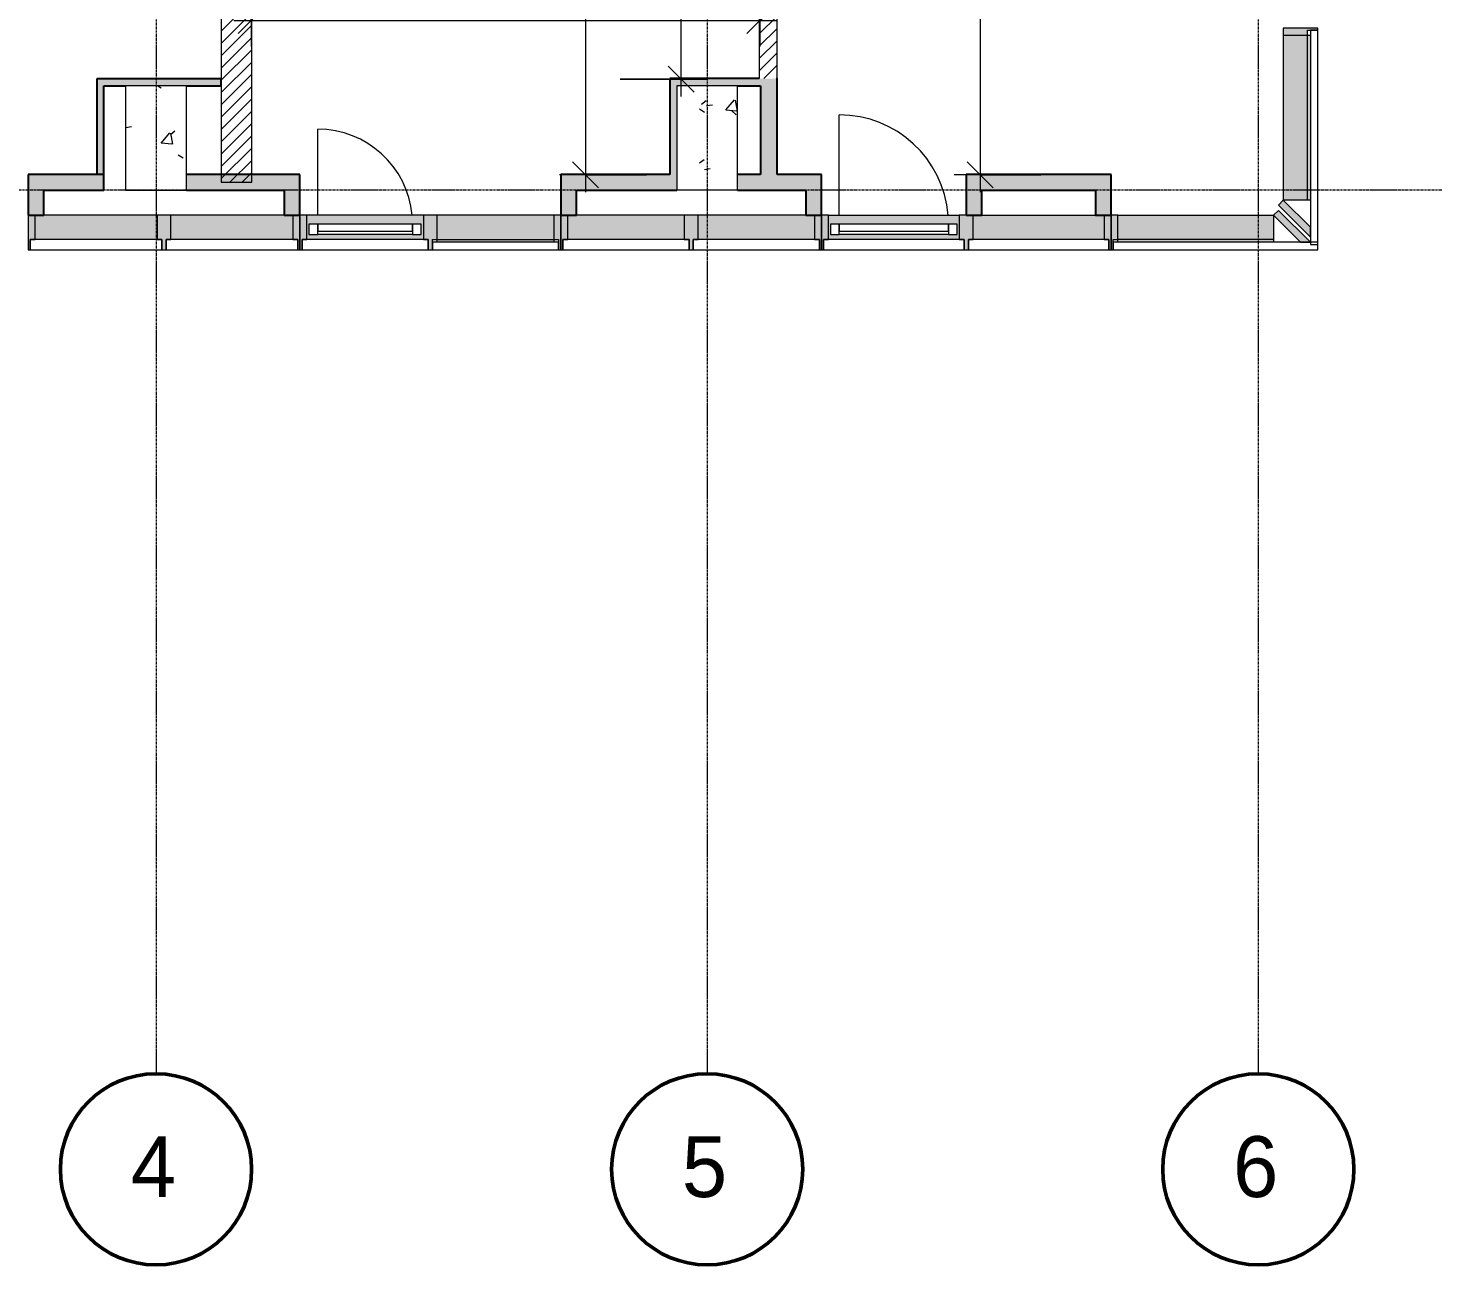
# Model space of a CAD drawing. Header units: millimetres. Extents: x 137829 to 196765, y -3018 to 487290.
# Drawn here: x 153682 to 161761, y 440930 to 448047 of the extents above; entities that cross this region are included whole.
import ezdxf

# ---------------------------------------------------------------- set-up
doc = ezdxf.new("R2010")
doc.units = ezdxf.units.MM
doc.linetypes.add('GridLine', pattern=[21, 12, -3, 3, -3])
for name, color, linetype, lineweight in [('A-ANNO-DIMS', 211, 'Continuous', 5), ('A-ANNO-DIMS-100', 211, 'Continuous', 5), ('A-GLAZ-CURT', 52, 'Continuous', 15), ('A-GLAZ-CWMG', 51, 'Continuous', 15), ('A-WALL-PATT', 111, 'Continuous', 15), ('I-WALL', 2, 'Continuous', 15), ('S-COLS', 52, 'Continuous', 15), ('S-GRID', 1, 'Continuous', 5), ('S-GRID-IDEN', 1, 'Continuous', 50)]:
    doc.layers.add(name, color=color, linetype=linetype, lineweight=lineweight)
doc.styles.add('Akkurat-Light_1', font='Akkurat-Light.ttf', dxfattribs={"height": 350})
doc.styles.add('Akkurat-Light_3', font='Akkurat-Light.ttf', dxfattribs={"height": 100})
doc.dimstyles.new('Diagonal_Cont_AkkuratLight_1_0mm', dxfattribs={"dimscale": 304.8, "dimtxt": 101.480158, "dimasz": 0.492126, "dimexe": 0.492126, "dimexo": 0.0625, "dimgap": 0.328084, "dimtad": 1, "dimdec": 0, "dimzin": 0, "dimdsep": 46, "dimtxsty": 'Akkurat-Light_3', "dimblk1": 'OBLIQUE', "dimblk2": 'OBLIQUE', "dimsah": 1, "dimcen": 0.09, "dimdle": 0.328084, "dimazin": 0, "dimtfac": 1, "dimtdec": 4, "dimtix": 1, "dimtmove": 0, "dimatfit": 3, "dimfxl": 1, "dimtvp": 1, "dimtolj": 1, "dimtzin": 0, "dimarcsym": 0})
pattern_1 = [(45, (0, 0), (-35.355339, 35.355339), [])]

# ---------------------------------------------------------------- blocks, each defined once
blk = doc.blocks.new('Concrete Rectangular - 350 x 600mm-V5-12-30 - Typical Floor_Partition Types')
at = {"layer": 'S-COLS', "lineweight": 5}
h = blk.add_hatch(dxfattribs=at)
h.set_pattern_fill('FP_11', color=256, style=0, pattern_type=2)
h.set_pattern_definition([(50, (-154417.25, -447414.77), (728.7365, -63.7558), [76.2, -838.2]), (355, (-154417.25, -447414.8), (-140.9716, 764.2276), [60.96, -670.56]), (100.451, (-154356.5, -447420.1), (587.77, 700.4668), [64.76, -712.36]), (46.184, (-154417.25, -447211.6), (1084.3162, -168.171), [114.3, -1257.3]), (96.636, (-154326.9, -447225.6), (949.61, 989.7098), [97.14, -1068.54]), (351.184, (-154417.2, -447211.6), (949.6206, 989.7012), [91.44, -1005.84]), (21, (-154315.65, -447262.37), (606.4579, -409.0606), [76.2, -838.2]), (326, (-154315.65, -447262.4), (247.2083, 736.7529), [60.96, -670.56]), (71.451, (-154265.1, -447296.46), (853.6683, 327.6855), [64.76, -712.36]), (37.5, (-154417.25, -447414.77), (12.3547, 338.22012), [33.528, -628.904, 33.528, -1320.292]), (37.5, (-154417.25, -447414.77), (12.3547, 338.22012), [-695.96, -647.192, 33.528, -639.572]), (7.5, (-154417.25, -447414.77), (267.27887, 400.72213), [33.528, -354.584, 33.528, -870.204]), (7.5, (-154417.25, -447414.77), (267.27887, 400.72213), [-421.64, -613.664, 33.528, -223.012]), (327.5, (-154643.82, -447414.77), (542.36333, -22.91534), [33.528, -220.472, 33.528, -1810.512]), (327.5, (-154643.82, -447414.77), (542.36333, -22.91534), [-287.528, -758.952, 33.528, -1018.032]), (317.5, (-154745.4, -447414.77), (592.51696, 101.7071), [33.528, -296.672, 33.528, -1239.52]), (317.5, (-154745.4, -447414.77), (592.51696, 101.7071), [-363.728, -492.76, 33.528, -713.232])])
h.paths.add_polyline_path([(175, -300), (175, 300), (-175, 300), (-175, -300)], flags=0)
at = {"layer": 'S-COLS'}
for p, q in [((175, 300), (-175, 300)), ((-175, 300), (-175, -300)), ((175, -300), (175, 300)), ((-175, -300), (175, -300))]:
    blk.add_line(p, q, dxfattribs=at)
blk = doc.blocks.new('Concrete Rectangular - 350 x 600mm-V6-12-30 - Typical Floor_Partition Types')
at = {"layer": 'S-COLS', "lineweight": 5}
h = blk.add_hatch(dxfattribs=at)
h.set_pattern_fill('FP_12', color=256, style=0, pattern_type=2)
h.set_pattern_definition([(50, (-157587.25, -447415.15), (728.7365, -63.7558), [76.2, -838.2]), (355, (-157587.25, -447415.15), (-140.9716, 764.2276), [60.96, -670.56]), (100.451, (-157526.5, -447420.46), (587.77, 700.4668), [64.76, -712.36]), (46.184, (-157587.25, -447211.95), (1084.3162, -168.171), [114.3, -1257.3]), (96.636, (-157496.9, -447226), (949.61, 989.7098), [97.14, -1068.54]), (351.184, (-157587.2, -447212), (949.6206, 989.7012), [91.44, -1005.84]), (21, (-157485.65, -447262.75), (606.4579, -409.0606), [76.2, -838.2]), (326, (-157485.65, -447262.75), (247.2083, 736.7529), [60.96, -670.56]), (71.451, (-157435.1, -447296.8), (853.6683, 327.6855), [64.76, -712.36]), (37.5, (-157587.25, -447415.15), (12.3547, 338.22012), [33.528, -628.904, 33.528, -1320.292]), (37.5, (-157587.25, -447415.15), (12.3547, 338.22012), [-695.96, -647.192, 33.528, -639.572]), (7.5, (-157587.25, -447415.15), (267.27887, 400.72213), [33.528, -354.584, 33.528, -870.204]), (7.5, (-157587.25, -447415.15), (267.27887, 400.72213), [-421.64, -613.664, 33.528, -223.012]), (327.5, (-157813.82, -447415.15), (542.36333, -22.91534), [33.528, -220.472, 33.528, -1810.512]), (327.5, (-157813.82, -447415.15), (542.36333, -22.91534), [-287.528, -758.952, 33.528, -1018.032]), (317.5, (-157915.4, -447415.15), (592.51696, 101.7071), [33.528, -296.672, 33.528, -1239.52]), (317.5, (-157915.4, -447415.15), (592.51696, 101.7071), [-363.728, -492.76, 33.528, -713.232])])
h.paths.add_polyline_path([(175, -300), (175, 300), (-175, 300), (-175, -300), (73.9, -300)], flags=0)
at = {"layer": 'S-COLS'}
for p, q in [((175, 300), (-175, 300)), ((-175, 300), (-175, -300)), ((175, -300), (175, 300)), ((-175, -300), (175, -300))]:
    blk.add_line(p, q, dxfattribs=at)
blk = doc.blocks.new('System Panel - FCH_CWP_05_Ceramic Backed-1219410-12-30 - Typical Floor_Partition Types')
at = {"layer": 'A-GLAZ-CURT', "lineweight": 20}
for p, q in [((378.9, 30.5), (-378.9, 30.5)), ((-378.9, 30.5), (-378.9, -30.5)), ((378.9, -30.5), (378.9, 30.5)), ((-378.9, -30.5), (378.9, -30.5))]:
    blk.add_line(p, q, dxfattribs=at)
blk = doc.blocks.new('Rectangular Mullion - FCH_CM_40x200mm_Capless - Half Mullion Unitised-1159174-12-30 - Typical Floor_Partition Types')
at = {"layer": 'A-GLAZ-CWMG'}
blk.add_hatch(color=256, dxfattribs=at).paths.add_polyline_path([(0, -30.5), (0, 169.5), (-40, 169.5), (-40, 30.5), (-12, 30.5), (-12, -30.5)], flags=0)
at = {"layer": 'A-GLAZ-CWMG', "lineweight": 20}
for p, q in [((-40, 169.5), (-40, 30.5)), ((0, 169.5), (-40, 169.5)), ((0, -30.5), (0, 169.5)), ((-40, 30.5), (-12, 30.5)), ((-12, 30.5), (-12, -30.5)), ((-12, -30.5), (0, -30.5))]:
    blk.add_line(p, q, dxfattribs=at)
blk = doc.blocks.new('Rectangular Mullion - FCH_CM_40x200mm_Capless - Half Mullion Right Unitised-1159175-12-30 - Typical Floor_Partition Types')
at = {"layer": 'A-GLAZ-CWMG'}
blk.add_hatch(color=256, dxfattribs=at).paths.add_polyline_path([(-12, -30.5), (-12, 30.5), (-40, 30.5), (-40, 169.5), (0, 169.5), (0, -30.5)], flags=0)
at = {"layer": 'A-GLAZ-CWMG', "lineweight": 20}
for p, q in [((-40, 30.5), (-40, 169.5)), ((-40, 169.5), (0, 169.5)), ((0, 169.5), (0, -30.5)), ((-12, 30.5), (-40, 30.5)), ((-12, -30.5), (-12, 30.5)), ((0, -30.5), (-12, -30.5))]:
    blk.add_line(p, q, dxfattribs=at)
blk = doc.blocks.new('Rectangular Mullion - FCH_CM_40x200mm_Capless - Half Mullion Unitised-1196588-12-30 - Typical Floor_Partition Types')
at = {"layer": 'A-GLAZ-CWMG'}
blk.add_hatch(color=256, dxfattribs=at).paths.add_polyline_path([(155155.1, 446830.9), (155205.1, 446830.9), (155205.1, 446969.9), (154503.3, 446969.9), (154503.3, 446830.9)], flags=0)
blk.add_line((155155.1, 446969.9), (154503.3, 446969.9), dxfattribs=at)
blk = doc.blocks.new('System Panel - FCH_CWP_05_Ceramic Backed-1196590-12-30 - Typical Floor_Partition Types')
at = {"layer": 'A-GLAZ-CURT', "lineweight": 20}
for p, q in [((378.905, 30.5), (-378.905, 30.5)), ((-378.905, 30.5), (-378.905, -30.5)), ((378.905, -30.5), (378.905, 30.5)), ((-378.905, -30.5), (378.905, -30.5))]:
    blk.add_line(p, q, dxfattribs=at)
blk = doc.blocks.new('Rectangular Mullion - FCH_CM_40x200mm_Capless - Half Mullion Unitised-V13-12-30 - Typical Floor_Partition Types')
at = {"layer": 'A-GLAZ-CWMG'}
blk.add_hatch(color=256, dxfattribs=at).paths.add_polyline_path([(153721.5, 446830.9), (154423.3, 446830.9), (154423.3, 446969.9), (153721.5, 446969.9)], flags=0)
blk.add_line((154423.3, 446969.9), (153771.5, 446969.9), dxfattribs=at)
blk = doc.blocks.new('Rectangular Mullion - FCH_CM_80x200mm_Capless-1002401-12-30 - Typical Floor_Partition Types')
at = {"layer": 'A-GLAZ-CWMG'}
blk.add_hatch(color=256, dxfattribs=at).paths.add_polyline_path([(12, -30.5), (-12, -30.5), (-12, 30.5), (-40, 30.5), (-40, 169.5), (40, 169.5), (40, 30.5), (12, 30.5)], flags=0)
at = {"layer": 'A-GLAZ-CWMG', "lineweight": 20}
for p, q in [((-40, 30.5), (-40, 169.5)), ((-40, 169.5), (40, 169.5)), ((40, 169.5), (40, 30.5)), ((-12, 30.5), (-40, 30.5)), ((-12, -30.5), (-12, 30.5)), ((40, 30.5), (12, 30.5)), ((12, 30.5), (12, -30.5)), ((12, -30.5), (-12, -30.5))]:
    blk.add_line(p, q, dxfattribs=at)
blk = doc.blocks.new('System Panel - FCH_CWP_01_GlazedPanel-1174460-12-30 - Typical Floor_Partition Types')
at = {"layer": 'A-GLAZ-CURT', "lineweight": 20}
for p, q in [((363, 30.5), (-363, 30.5)), ((-363, 30.5), (-363, -13.5)), ((363, -13.5), (363, 30.5)), ((-363, -13.5), (363, -13.5))]:
    blk.add_line(p, q, dxfattribs=at)
blk = doc.blocks.new('Rectangular Mullion - FCH_CM_40x200mm_Capless - Half Mullion Unitised-V11-12-30 - Typical Floor_Partition Types')
at = {"layer": 'A-GLAZ-CWMG'}
for points in [[(149826.9, 446830.8), (149826.9, 446969.8), (149156.9, 446969.8), (149156.9, 446830.8)], [(149156.9, 446813.8), (149826.9, 446813.8), (149826.9, 446830.8), (149156.9, 446830.8)]]:
    blk.add_hatch(color=256, dxfattribs=at).paths.add_polyline_path(points, flags=0)
for p, q in [((149826.9, 446969.8), (149156.9, 446969.8)), ((149156.9, 446813.8), (149156.9, 446830.8)), ((149156.9, 446830.8), (149826.9, 446830.8)), ((149826.9, 446830.8), (149826.9, 446813.8))]:
    blk.add_line(p, q, dxfattribs=at)
blk = doc.blocks.new('FCH_CWP_Perforated W_D Tower - FCH_CWP_03_Perforated W_D-2412115-12-30 - Typical Floor_Partition Types')
at = {"layer": 'A-GLAZ-CURT', "lineweight": 20}
for p, q in [((-273, 169.5), (-273, 664.5)), ((-273, 118.5), (-323, 118.5)), ((-323, 118.5), (-323, 58.5)), ((273, 118.5), (-273, 118.5)), ((-273, 118.5), (-273, 78.5)), ((-273, 58.5), (-273, 118.5)), ((273, 78.5), (273, 118.5)), ((323, 118.5), (273, 118.5)), ((273, 118.5), (273, 58.5)), ((323, 58.5), (323, 118.5)), ((363, 30.5), (-363, 30.5)), ((-363, 30.5), (-363, -30.5)), ((-323, 58.5), (-273, 58.5)), ((-273, 78.5), (273, 78.5)), ((273, 58.5), (323, 58.5)), ((363, -30.5), (363, 30.5)), ((-363, -30.5), (363, -30.5))]:
    blk.add_line(p, q, dxfattribs=at)
at = {"layer": 'A-GLAZ-CURT'}
blk.add_line((273, 58.5), (-273, 58.5), dxfattribs=at)
at = {"layer": 'A-GLAZ-CURT', "lineweight": 20}
blk.add_arc((-273, 118.5), 546, 5.37907, 90, dxfattribs=at)
blk = doc.blocks.new('Rectangular Mullion - FCH_CM_40x200mm_Capless - Half Mullion Unitised-V10-12-30 - Typical Floor_Partition Types')
at = {"layer": 'A-GLAZ-CWMG'}
h = blk.add_hatch(color=256, dxfattribs=at)
h.paths.add_polyline_path([(150564.9, 446830.8), (150576.9, 446830.8), (150576.9, 446969.8), (149906.9, 446969.8), (149906.9, 446830.8), (150514.9, 446830.8)], flags=0)
h.paths.add_polyline_path([(150254.1, 446858.8), (149918.9, 446858.8), (149918.9, 446918.8), (150564.9, 446918.8), (150564.9, 446858.8), (150514.9, 446858.8)], flags=0)
blk.add_line((150576.9, 446969.8), (149906.9, 446969.8), dxfattribs=at)
blk = doc.blocks.new('System Panel - FCH_CWP_05_Ceramic Backed-1174459-12-30 - Typical Floor_Partition Types')
at = {"layer": 'A-GLAZ-CURT', "lineweight": 20}
for p, q in [((363, 30.5), (-363, 30.5)), ((-363, 30.5), (-363, -30.5)), ((363, -30.5), (363, 30.5)), ((-363, -30.5), (363, -30.5))]:
    blk.add_line(p, q, dxfattribs=at)
blk = doc.blocks.new('Rectangular Mullion - FCH_CM_40x200mm_Capless - Half Mullion Unitised-V14-12-30 - Typical Floor_Partition Types')
at = {"layer": 'A-GLAZ-CWMG'}
blk.add_hatch(color=256, dxfattribs=at).paths.add_polyline_path([(157535.1, 446830.9), (158205.1, 446830.9), (158205.1, 446969.9), (157535.1, 446969.9)], flags=0)
blk.add_line((158155.1, 446969.9), (157535.1, 446969.9), dxfattribs=at)
blk = doc.blocks.new('System Panel - FCH_CWP_05_Ceramic Backed-1195052-12-30 - Typical Floor_Partition Types')
at = {"layer": 'A-GLAZ-CURT', "lineweight": 20}
for p, q in [((363, 30.5), (-363, 30.5)), ((-363, 30.5), (-363, -30.5)), ((363, -30.5), (363, 30.5)), ((-363, -30.5), (363, -30.5))]:
    blk.add_line(p, q, dxfattribs=at)
blk = doc.blocks.new('Rectangular Mullion - FCH_CM_40x200mm_Capless - Half Mullion Unitised-V9-12-30 - Typical Floor_Partition Types')
at = {"layer": 'A-GLAZ-CWMG'}
blk.add_hatch(color=256, dxfattribs=at).paths.add_polyline_path([(148326.9, 446830.9), (148326.9, 446969.9), (147656.9, 446969.9), (147656.9, 446830.9), (147706.9, 446830.9)], flags=0)
blk.add_line((148326.9, 446969.9), (147706.9, 446969.9), dxfattribs=at)
blk = doc.blocks.new('FCH_CWP_Perforated W_D Tower - FCH_CWP_03_Perforated W_D-2412102-12-30 - Typical Floor_Partition Types')
at = {"layer": 'A-GLAZ-CURT', "lineweight": 20}
for p, q in [((-314.3, 169.5), (-314.3, 747)), ((-314.3, 118.5), (-364.3, 118.5)), ((-364.3, 118.5), (-364.3, 58.5)), ((314.3, 118.5), (-314.3, 118.5)), ((-314.3, 118.5), (-314.3, 78.5)), ((-314.3, 58.5), (-314.3, 118.5)), ((314.3, 78.5), (314.3, 118.5)), ((364.3, 118.5), (314.3, 118.5)), ((314.3, 118.5), (314.3, 58.5)), ((364.3, 58.5), (364.3, 118.5)), ((404.3, 30.5), (-404.3, 30.5)), ((-404.3, 30.5), (-404.3, -30.5)), ((-364.3, 58.5), (-314.3, 58.5)), ((-314.3, 78.5), (314.3, 78.5)), ((314.3, 58.5), (364.3, 58.5)), ((404.3, -30.5), (404.3, 30.5)), ((-404.3, -30.5), (404.3, -30.5))]:
    blk.add_line(p, q, dxfattribs=at)
at = {"layer": 'A-GLAZ-CURT'}
blk.add_line((314.3, 58.5), (-314.3, 58.5), dxfattribs=at)
at = {"layer": 'A-GLAZ-CURT', "lineweight": 20}
blk.add_arc((-314.3, 118.5), 628.5, 4.66847, 90, dxfattribs=at)
blk = doc.blocks.new('Rectangular Mullion - FCH_CM_40x200mm_Capless - Half Mullion Unitised-1182543-12-30 - Typical Floor_Partition Types')
at = {"layer": 'A-GLAZ-CWMG'}
blk.add_hatch(color=256, dxfattribs=at).paths.add_polyline_path([(-12, 30.5), (-12, -30.5), (-40, -30.5), (-40, -169.5), (0, -169.5), (0, 30.5)], flags=0)
at = {"layer": 'A-GLAZ-CWMG', "lineweight": 20}
for p, q in [((0, 30.5), (-12, 30.5)), ((-12, 30.5), (-12, -30.5)), ((0, -169.5), (0, 30.5)), ((-12, -30.5), (-40, -30.5)), ((-40, -30.5), (-40, -169.5)), ((-40, -169.5), (0, -169.5))]:
    blk.add_line(p, q, dxfattribs=at)
blk = doc.blocks.new('Rectangular Mullion - FCH_CM_40x200mm_Capless - Half Mullion Right Unitised-1182544-12-30 - Typical Floor_Partition Types')
at = {"layer": 'A-GLAZ-CWMG'}
blk.add_hatch(color=256, dxfattribs=at).paths.add_polyline_path([(0, 30.5), (0, -169.5), (-40, -169.5), (-40, -30.5), (-12, -30.5), (-12, 30.5)], flags=0)
at = {"layer": 'A-GLAZ-CWMG', "lineweight": 20}
for p, q in [((-12, -30.5), (-12, 30.5)), ((-12, 30.5), (0, 30.5)), ((0, 30.5), (0, -169.5)), ((-40, -169.5), (-40, -30.5)), ((-40, -30.5), (-12, -30.5)), ((0, -169.5), (-40, -169.5))]:
    blk.add_line(p, q, dxfattribs=at)
blk = doc.blocks.new('Rectangular Mullion - FCH_CM_40x200mm_Capless - Half Mullion Unitised-V8-12-30 - Typical Floor_Partition Types')
at = {"layer": 'A-GLAZ-CWMG'}
h = blk.add_hatch(color=256, dxfattribs=at)
h.paths.add_polyline_path([(146824.4, 446830.9), (147576.9, 446830.9), (147576.9, 446969.9), (146824.4, 446969.9), (146824.4, 446858.9)], flags=0)
h.paths.add_polyline_path([(146886.4, 446858.9), (146836.4, 446858.9), (146836.4, 446918.9), (147564.9, 446918.9), (147564.9, 446858.9), (147514.9, 446858.9)], flags=0)
blk.add_line((146824.4, 446969.9), (147576.9, 446969.9), dxfattribs=at)
blk = doc.blocks.new('System Panel - FCH_CWP_05_Ceramic Backed-993489-12-30 - Typical Floor_Partition Types')
at = {"layer": 'A-GLAZ-CURT', "lineweight": 20}
for p, q in [((404.2, 30.5), (-404.2, 30.5)), ((-404.2, 30.5), (-404.2, -30.5)), ((404.2, -30.5), (404.2, 30.5)), ((-404.2, -30.5), (404.2, -30.5))]:
    blk.add_line(p, q, dxfattribs=at)
blk = doc.blocks.new('Rectangular Mullion - FCH_CM_40x200mm_Capless - Half Mullion Unitised-V15-12-30 - Typical Floor_Partition Types')
at = {"layer": 'A-GLAZ-CWMG'}
blk.add_hatch(color=256, dxfattribs=at).paths.add_polyline_path([(159117.6, 446830.9), (159870.1, 446830.9), (159870.1, 446969.9), (159117.6, 446969.9)], flags=0)
blk.add_line((159167.6, 446969.9), (159820.1, 446969.9), dxfattribs=at)
blk = doc.blocks.new('Rectangular Mullion - FCH_CM_80x200mm_Capless-1182541-12-30 - Typical Floor_Partition Types')
at = {"layer": 'A-GLAZ-CWMG'}
blk.add_hatch(color=256, dxfattribs=at).paths.add_polyline_path([(12, 30.5), (12, -30.5), (40, -30.5), (40, -169.5), (-40, -169.5), (-40, -30.5), (-12, -30.5), (-12, 30.5)], flags=0)
at = {"layer": 'A-GLAZ-CWMG', "lineweight": 20}
for p, q in [((-12, -30.5), (-12, 30.5)), ((-12, 30.5), (12, 30.5)), ((12, 30.5), (12, -30.5)), ((-40, -169.5), (-40, -30.5)), ((-40, -30.5), (-12, -30.5)), ((12, -30.5), (40, -30.5)), ((40, -30.5), (40, -169.5)), ((40, -169.5), (-40, -169.5))]:
    blk.add_line(p, q, dxfattribs=at)
blk = doc.blocks.new('System Panel - FCH_CWP_01_GlazedPanel-2245198-12-30 - Typical Floor_Partition Types')
at = {"layer": 'A-GLAZ-CURT', "lineweight": 20}
for p, q in [((589.2, 13.5), (-589.2, 13.5)), ((-589.2, 13.5), (-589.2, -30.5)), ((589.2, -30.5), (589.2, 13.5)), ((-589.2, -30.5), (589.2, -30.5))]:
    blk.add_line(p, q, dxfattribs=at)
blk = doc.blocks.new('Rectangular Mullion - FCH_CM_40x200mm_Capless - Half Mullion Unitised-1182463-12-30 - Typical Floor_Partition Types')
at = {"layer": 'A-GLAZ-CWMG'}
blk.add_hatch(color=256, dxfattribs=at).paths.add_polyline_path([(-12, 30.5), (-12, -30.5), (-40, -30.5), (-40, -169.5), (0, -169.5), (0, 30.5)], flags=0)
at = {"layer": 'A-GLAZ-CWMG', "lineweight": 20}
for p, q in [((0, 30.5), (-12, 30.5)), ((-12, 30.5), (-12, -30.5)), ((0, -169.5), (0, 30.5)), ((-12, -30.5), (-40, -30.5)), ((-40, -30.5), (-40, -169.5)), ((-40, -169.5), (0, -169.5))]:
    blk.add_line(p, q, dxfattribs=at)
blk = doc.blocks.new('Rectangular Mullion - FCH_CM_25x200mm_Half Mullion Corner Right-1182464-12-30 - Typical Floor_Partition Types')
at = {"layer": 'A-GLAZ-CWMG'}
blk.add_hatch(color=256, dxfattribs=at).paths.add_polyline_path([(-44, -13.5), (-227.8, -197.3), (-256, -169), (-100.6, -13.5)], flags=0)
at = {"layer": 'A-GLAZ-CWMG', "lineweight": 20}
for p, q in [((-256, -169), (-100.6, -13.5)), ((-44, -13.5), (-227.8, -197.3)), ((-100.6, -13.5), (-44, -13.5)), ((-227.8, -197.3), (-256, -169))]:
    blk.add_line(p, q, dxfattribs=at)
blk = doc.blocks.new('Rectangular Mullion - FCH_CM_40x200mm_Capless - Half Mullion Unitised-2232615-12-30 - Typical Floor_Partition Types')
at = {"layer": 'A-GLAZ-CWMG'}
for points in [[(160844.5, 446830.9), (160844, 446969.9), (159950.1, 446969.9), (159950.1, 446830.9)], [(159950.1, 446813.9), (160844.5, 446813.9), (160844.5, 446830.9), (159950.1, 446830.9)]]:
    blk.add_hatch(color=256, dxfattribs=at).paths.add_polyline_path(points, flags=0)
for p, q in [((159950.1, 446969.9), (160844.5, 446969.9)), ((160844.5, 446969.9), (160844.5, 446830.9)), ((159950.1, 446813.9), (159950.1, 446830.9)), ((160844.5, 446830.9), (159950.1, 446830.9)), ((160844.5, 446830.9), (160844.5, 446813.9))]:
    blk.add_line(p, q, dxfattribs=at)
blk = doc.blocks.new('System Panel - FCH_CWP_01_GlazedPanel-2222480-12-30 - Typical Floor_Partition Types')
at = {"layer": 'A-GLAZ-CURT', "lineweight": 20}
for p, q in [((617.1, 30.5), (-617.1, 30.5)), ((-617.1, 30.5), (-617.1, -13.5)), ((617.1, -13.5), (617.1, 30.5)), ((-617.1, -13.5), (617.1, -13.5))]:
    blk.add_line(p, q, dxfattribs=at)
blk = doc.blocks.new('Rectangular Mullion - FCH_CM_40x200mm_Capless - Half Mullion Unitised-1194631-12-30 - Typical Floor_Partition Types')
at = {"layer": 'A-GLAZ-CWMG'}
blk.add_hatch(color=256, dxfattribs=at).paths.add_polyline_path([(0, -30.5), (0, 169.5), (-40, 169.5), (-40, 30.5), (-12, 30.5), (-12, -30.5)], flags=0)
at = {"layer": 'A-GLAZ-CWMG', "lineweight": 20}
for p, q in [((-40, 169.5), (-40, 30.5)), ((0, 169.5), (-40, 169.5)), ((0, -30.5), (0, 169.5)), ((-40, 30.5), (-12, 30.5)), ((-12, 30.5), (-12, -30.5)), ((-12, -30.5), (0, -30.5))]:
    blk.add_line(p, q, dxfattribs=at)
blk = doc.blocks.new('Rectangular Mullion - FCH_CM_25x200mm_Half Mullion Corner Right-1194632-12-30 - Typical Floor_Partition Types')
at = {"layer": 'A-GLAZ-CWMG'}
blk.add_hatch(color=256, dxfattribs=at).paths.add_polyline_path([(-100.6, 13.5), (-256, 169), (-227.8, 197.3), (-44, 13.5)], flags=0)
at = {"layer": 'A-GLAZ-CWMG', "lineweight": 20}
for p, q in [((-256, 169), (-227.8, 197.3)), ((-100.6, 13.5), (-256, 169)), ((-227.8, 197.3), (-44, 13.5)), ((-44, 13.5), (-100.6, 13.5))]:
    blk.add_line(p, q, dxfattribs=at)
blk = doc.blocks.new('Rectangular Mullion - FCH_CM_40x200mm_Capless - Half Mullion Unitised-2235394-12-30 - Typical Floor_Partition Types')
at = {"layer": 'A-GLAZ-CWMG'}
for points in [[(144818.2, 481998.5), (144818.2, 482948.6), (144801.2, 482948.6), (144801.2, 481998.5)], [(144957.2, 481998.5), (144956.7, 482948.6), (144818.2, 482948.6), (144818.2, 481998.5)]]:
    blk.add_hatch(color=256, dxfattribs=at).paths.add_polyline_path(points, flags=0)
for p, q in [((144801.2, 482948.6), (144818.2, 482948.6)), ((144818.2, 482948.6), (144957.2, 482948.6)), ((144818.2, 482948.6), (144818.2, 481998.5)), ((144957.2, 481998.5), (144957.2, 482948.6)), ((144818.2, 481998.5), (144801.2, 481998.5))]:
    blk.add_line(p, q, dxfattribs=at)
blk = doc.blocks.new('Grid - 5_5mm-316140-12-30 - Typical Floor_Partition Types')
at = {"layer": 'S-GRID-IDEN'}
blk.add_circle((0, 0), 5.5, dxfattribs=at)
blk = doc.blocks.new('DIMBLOCK100-12-30 - Typical Floor_Partition Types')
at = {"layer": 'A-ANNO-DIMS-100'}
for p, q in [((154964.6, 448439.8), (154964.6, 447939.8)), ((154964.6, 448089.8), (154964.6, 448439.8)), ((157889.6, 448439.8), (157889.6, 447939.8)), ((157889.6, 448089.8), (157889.6, 448439.8)), ((154864.6, 448089.8), (157989.6, 448089.8))]:
    blk.add_line(p, q, dxfattribs=at)
at = {"layer": 'A-ANNO-DIMS-100', "lineweight": 18}
for p, q in [((154964.6, 448089.8), (155039.6, 448164.8)), ((157889.6, 448089.8), (157964.6, 448164.8)), ((154964.6, 448089.8), (154889.6, 448014.8)), ((157889.6, 448089.8), (157814.6, 448014.8))]:
    blk.add_line(p, q, dxfattribs=at)
at = {"layer": 'A-ANNO-DIMS-100', "color": 0, "insert": (156265.4, 448317.4), "char_height": 100, "width": 388.033, "attachment_point": 1, "line_spacing_factor": 1.032002, "style": 'Akkurat-Light_3'}
blk.add_mtext('2925', dxfattribs=at)
blk = doc.blocks.new('_Oblique')
at = {"color": 0, "linetype": 'ByBlock', "lineweight": -2}
blk.add_line((-0.5, -0.5), (0.5, 0.5), dxfattribs=at)
blk = doc.blocks.new('DIMBLOCK101-12-30 - Typical Floor_Partition Types')
at = {"layer": 'A-ANNO-DIMS-100'}
for p, q in [((157437.5, 447652.6), (157437.5, 450883.3)), ((157087.5, 450783.3), (157587.5, 450783.3)), ((157437.5, 450783.3), (157087.5, 450783.3)), ((157087.5, 447752.6), (157587.5, 447752.6)), ((157437.5, 447752.6), (157087.5, 447752.6))]:
    blk.add_line(p, q, dxfattribs=at)
at = {"layer": 'A-ANNO-DIMS-100', "lineweight": 18}
for p, q in [((157437.5, 450783.3), (157362.5, 450858.3)), ((157437.5, 450783.3), (157512.5, 450708.3)), ((157437.5, 447752.6), (157362.5, 447827.6)), ((157437.5, 447752.6), (157512.5, 447677.6))]:
    blk.add_line(p, q, dxfattribs=at)
at = {"layer": 'A-ANNO-DIMS-100', "color": 0, "insert": (157210, 449106.3), "char_height": 100, "width": 388.033, "attachment_point": 1, "rotation": 90, "line_spacing_factor": 1.032002, "style": 'Akkurat-Light_3'}
blk.add_mtext('3031', dxfattribs=at)
blk = doc.blocks.new('DIMBLOCK220-12-30 - Typical Floor_Partition Types')
at = {"layer": 'A-ANNO-DIMS-100'}
for p, q in [((156887.5, 450883.3), (156887.5, 447101.8)), ((157237.5, 450783.3), (156737.5, 450783.3)), ((156887.5, 450783.3), (157237.5, 450783.3)), ((157237.5, 447201.8), (156737.5, 447201.8)), ((156887.5, 447201.8), (157237.5, 447201.8))]:
    blk.add_line(p, q, dxfattribs=at)
at = {"layer": 'A-ANNO-DIMS-100', "lineweight": 18}
for p, q in [((156887.5, 450783.3), (156812.5, 450858.3)), ((156887.5, 450783.3), (156962.5, 450708.3)), ((156887.5, 447201.8), (156812.5, 447276.8)), ((156887.5, 447201.8), (156962.5, 447126.8))]:
    blk.add_line(p, q, dxfattribs=at)
at = {"layer": 'A-ANNO-DIMS-100', "color": 0, "insert": (156660, 448830.9), "char_height": 100, "width": 388.033, "attachment_point": 1, "rotation": 90, "line_spacing_factor": 1.032002, "style": 'Akkurat-Light_3'}
blk.add_mtext('3582', dxfattribs=at)
blk = doc.blocks.new('DIMBLOCK221-12-30 - Typical Floor_Partition Types')
at = {"layer": 'A-ANNO-DIMS-100', "lineweight": 18}
for p, q in [((159157.1, 455580.2), (159082.1, 455655.2)), ((159157.1, 455580.2), (159232.1, 455505.2)), ((159157.1, 447201.8), (159082.1, 447276.8)), ((159157.1, 447201.8), (159232.1, 447126.8))]:
    blk.add_line(p, q, dxfattribs=at)
at = {"layer": 'A-ANNO-DIMS-100'}
for p, q in [((159157.1, 455680.2), (159157.1, 447101.8)), ((159507.1, 455580.2), (159007.1, 455580.2)), ((159157.1, 455580.2), (159507.1, 455580.2)), ((159507.1, 447201.8), (159007.1, 447201.8)), ((159157.1, 447201.8), (159507.1, 447201.8))]:
    blk.add_line(p, q, dxfattribs=at)
at = {"layer": 'A-ANNO-DIMS-100', "color": 0, "insert": (158929.6, 451229.3), "char_height": 100, "width": 388.033, "attachment_point": 1, "rotation": 90, "line_spacing_factor": 1.032002, "style": 'Akkurat-Light_3'}
blk.add_mtext('8378', dxfattribs=at)

msp = doc.modelspace()

# ---------------------------------------------------------------- hatches: boundary and pattern name
at = {"layer": 'A-WALL-PATT', "lineweight": 5}
h = msp.add_hatch(dxfattribs=at)
h.set_pattern_fill('FP_14', color=20, style=0, pattern_type=2)
h.set_pattern_definition(pattern_1)
h.paths.add_polyline_path([(154791.6, 447159.8), (154967.6, 447159.8), (154967.6, 450981.8), (154791.6, 450981.8), (154791.6, 447644.6)], flags=0)
h = msp.add_hatch(dxfattribs=at)
h.set_pattern_fill('FP_14', color=92, style=0, pattern_type=2)
h.set_pattern_definition(pattern_1)
h.paths.add_polyline_path([(157989.6, 447755.6), (157989.6, 449770.8), (157886.6, 449770.8), (157886.6, 447755.6)], flags=0)
h.paths.add_polyline_path([(157989.6, 450680.8), (157989.6, 450780.3), (157886.6, 450780.3), (157886.6, 450680.8), (157957.6, 450680.8)], flags=0)
at = {"layer": 'A-WALL-PATT'}
for color, points in [(1, [(154076.7, 447714.8), (154791.6, 447714.8), (154791.6, 447755.3), (154076.7, 447755.3)]), (1, [(154117.2, 447204.8), (154117.2, 447714.8), (154076.7, 447714.8), (154076.7, 447204.8)]), (1, [(157371.7, 447204.8), (157412.2, 447204.8), (157412.2, 447755.6), (157371.7, 447755.6), (157371.7, 447644.6)]), (1, [(157412.2, 447715.1), (157989.6, 447715.1), (157989.6, 447755.6), (157412.2, 447755.6)]), (3, [(157989.6, 447204.8), (157989.6, 447715.1), (157894.6, 447715.1), (157894.6, 447204.8)]), (4, [(153771.5, 446969.9), (153771.5, 447204.8), (153681.5, 447204.8), (153681.5, 446969.9)]), (4, [(153771.5, 447114.8), (154117.2, 447114.8), (154117.2, 447204.8), (153771.5, 447204.8)]), (4, [(155155.1, 447114.8), (155155.1, 447204.8), (154592.2, 447204.8), (154592.2, 447114.8)]), (4, [(155245.1, 446969.9), (155245.1, 447204.8), (155155.1, 447204.8), (155155.1, 446969.9)]), (4, [(156835.1, 446969.9), (156835.1, 447204.8), (156745.1, 447204.8), (156745.1, 446969.9)]), (4, [(157412.2, 447114.8), (157412.2, 447204.8), (156835.1, 447204.8), (156835.1, 447114.8)]), (4, [(158155.1, 447114.8), (158155.1, 447204.8), (157762.2, 447204.8), (157762.2, 447114.8)]), (4, [(158245.1, 446969.9), (158245.1, 447204.8), (158155.1, 447204.8), (158155.1, 446969.9)]), (4, [(159167.6, 446969.9), (159167.6, 447204.8), (159077.6, 447204.8), (159077.6, 446969.9)]), (4, [(159820.1, 447114.8), (159820.1, 447204.8), (159167.6, 447204.8), (159167.6, 447114.8), (159512.9, 447114.8)]), (4, [(159910.1, 446969.9), (159910.1, 447204.8), (159820.1, 447204.8), (159820.1, 446969.9)])]:
    msp.add_hatch(color=color, dxfattribs=at).paths.add_polyline_path(points, flags=0)

# ---------------------------------------------------------------- linework, layer by layer
at = {"layer": 'I-WALL', "color": 240, "lineweight": 13}
for p, q in [((154791.6, 450981.8), (154791.6, 447159.8)), ((154967.6, 447159.8), (154967.6, 450913.3)), ((154791.6, 447159.8), (154967.6, 447159.8))]:
    msp.add_line(p, q, dxfattribs=at)
at = {"layer": 'I-WALL', "color": 90, "lineweight": 13}
for p, q in [((157886.6, 449770.8), (157886.6, 447755.6)), ((157989.6, 447755.6), (157989.6, 449770.8))]:
    msp.add_line(p, q, dxfattribs=at)
at = {"layer": 'I-WALL', "color": 10, "lineweight": 25}
for p, q in [((154791.6, 447755.3), (154076.7, 447755.3)), ((154076.7, 447755.3), (154076.7, 447204.8)), ((154117.2, 447714.8), (154242.2, 447714.8)), ((154117.2, 447114.8), (154117.2, 447714.8)), ((154592.2, 447714.8), (154791.6, 447714.8)), ((154791.6, 447714.8), (154791.6, 447755.3)), ((157371.7, 447755.6), (157371.7, 447204.8)), ((157886.6, 447755.6), (157371.7, 447755.6)), ((157762.2, 447715.1), (157894.6, 447715.1))]:
    msp.add_line(p, q, dxfattribs=at)
at = {"layer": 'I-WALL', "color": 80, "lineweight": 25}
for p, q in [((157894.6, 447715.1), (157894.6, 447204.8)), ((157989.6, 447204.8), (157989.6, 447755.6))]:
    msp.add_line(p, q, dxfattribs=at)
at = {"layer": 'I-WALL', "color": 130, "lineweight": 25}
for p, q in [((153681.5, 447204.8), (153681.5, 446969.9)), ((154117.2, 447204.8), (153681.5, 447204.8)), ((155245.1, 447204.8), (154592.2, 447204.8)), ((155245.1, 446969.9), (155245.1, 447204.8)), ((157371.7, 447204.8), (156745.1, 447204.8)), ((156745.1, 447204.8), (156745.1, 446969.9)), ((157894.6, 447204.8), (157762.2, 447204.8)), ((158245.1, 447204.8), (157989.6, 447204.8)), ((158245.1, 446969.9), (158245.1, 447204.8)), ((159910.1, 447204.8), (159077.6, 447204.8)), ((159077.6, 447204.8), (159077.6, 446969.9)), ((159910.1, 446969.9), (159910.1, 447204.8)), ((153771.5, 446969.9), (153771.5, 447114.8)), ((153771.5, 447114.8), (154117.2, 447114.8)), ((154592.2, 447114.8), (155155.1, 447114.8)), ((155155.1, 447114.8), (155155.1, 446969.9)), ((156835.1, 447114.8), (157412.2, 447114.8)), ((156835.1, 446969.9), (156835.1, 447114.8)), ((157762.2, 447114.8), (158155.1, 447114.8)), ((158155.1, 447114.8), (158155.1, 446969.9)), ((159167.6, 447114.8), (159820.1, 447114.8)), ((159167.6, 446969.9), (159167.6, 447114.8)), ((159820.1, 447114.8), (159820.1, 446969.9)), ((153681.5, 446969.9), (153771.5, 446969.9)), ((155155.1, 446969.9), (155245.1, 446969.9)), ((156745.1, 446969.9), (156835.1, 446969.9)), ((158155.1, 446969.9), (158245.1, 446969.9)), ((159077.6, 446969.9), (159167.6, 446969.9)), ((159820.1, 446969.9), (159910.1, 446969.9))]:
    msp.add_line(p, q, dxfattribs=at)
at = {"layer": 'S-GRID', "linetype": 'GridLine'}
for p, q in [((154417.2, 486190.2), (154417.2, 442030)), ((157587.2, 486190.2), (157587.2, 442030)), ((160757.2, 486190.2), (160757.2, 442030)), ((183249.8, 447114.8), (140221, 447114.8))]:
    msp.add_line(p, q, dxfattribs=at)

# ---------------------------------------------------------------- block references
at = {"layer": 'A-GLAZ-CURT'}
for name, p, rotation in [('System Panel - FCH_CWP_01_GlazedPanel-2222480-12-30 - Typical Floor_Partition Types', (161070, 447417.5), 269.9999999999979), ('System Panel - FCH_CWP_05_Ceramic Backed-1196590-12-30 - Typical Floor_Partition Types', (154072.4, 446800.4), 180), ('System Panel - FCH_CWP_05_Ceramic Backed-1219410-12-30 - Typical Floor_Partition Types', (154854.2, 446800.4), 180), ('System Panel - FCH_CWP_05_Ceramic Backed-1195052-12-30 - Typical Floor_Partition Types', (157120.1, 446800.4), 180), ('System Panel - FCH_CWP_05_Ceramic Backed-1174459-12-30 - Typical Floor_Partition Types', (157870.1, 446800.4), 180), ('System Panel - FCH_CWP_01_GlazedPanel-1174460-12-30 - Typical Floor_Partition Types', (156370.1, 446800.3), 180)]:
    msp.add_blockref(name, p, dxfattribs=dict(at, rotation=rotation))
at = {"layer": 'A-GLAZ-CURT', "lineweight": 20}
for name, p in [('FCH_CWP_Perforated W_D Tower - FCH_CWP_03_Perforated W_D-2412102-12-30 - Typical Floor_Partition Types', (158661.4, 446800.4)), ('FCH_CWP_Perforated W_D Tower - FCH_CWP_03_Perforated W_D-2412115-12-30 - Typical Floor_Partition Types', (155620.1, 446800.3))]:
    msp.add_blockref(name, p, dxfattribs=at)
at = {"layer": 'A-GLAZ-CURT'}
for name, p in [('System Panel - FCH_CWP_05_Ceramic Backed-993489-12-30 - Typical Floor_Partition Types', (159493.9, 446800.4)), ('System Panel - FCH_CWP_01_GlazedPanel-2245198-12-30 - Typical Floor_Partition Types', (160511.3, 446800.4))]:
    msp.add_blockref(name, p, dxfattribs=at)
at = {"layer": 'A-GLAZ-CWMG'}
for name, p, rotation in [('Rectangular Mullion - FCH_CM_40x200mm_Capless - Half Mullion Unitised-1194631-12-30 - Typical Floor_Partition Types', (161070, 448046.5), 89.99999999999787), ('Rectangular Mullion - FCH_CM_40x200mm_Capless - Half Mullion Unitised-2235394-12-30 - Typical Floor_Partition Types', (305857.8, 930005.1), 180), ('Rectangular Mullion - FCH_CM_40x200mm_Capless - Half Mullion Unitised-1182543-12-30 - Typical Floor_Partition Types', (158245.1, 446800.4), 180), ('Rectangular Mullion - FCH_CM_40x200mm_Capless - Half Mullion Unitised-1182463-12-30 - Typical Floor_Partition Types', (159910.1, 446800.4), 180)]:
    msp.add_blockref(name, p, dxfattribs=dict(at, rotation=rotation))
at = {"layer": 'A-GLAZ-CWMG', "extrusion": (0, 0, -1)}
for name, p, rotation in [('Rectangular Mullion - FCH_CM_25x200mm_Half Mullion Corner Right-1182464-12-30 - Typical Floor_Partition Types', (-161100.5, 446800.4), 180), ('Rectangular Mullion - FCH_CM_25x200mm_Half Mullion Corner Right-1194632-12-30 - Typical Floor_Partition Types', (-161070, 446800.4), 270.0000000000021), ('Rectangular Mullion - FCH_CM_80x200mm_Capless-1182541-12-30 - Typical Floor_Partition Types', (-159077.6, 446800.4), 180), ('Rectangular Mullion - FCH_CM_40x200mm_Capless - Half Mullion Right Unitised-1182544-12-30 - Typical Floor_Partition Types', (-159910.1, 446800.4), 180)]:
    msp.add_blockref(name, p, dxfattribs=dict(at, rotation=rotation))
for name, p in [('Rectangular Mullion - FCH_CM_40x200mm_Capless - Half Mullion Right Unitised-1159175-12-30 - Typical Floor_Partition Types', (-153681.5, 446800.4)), ('Rectangular Mullion - FCH_CM_80x200mm_Capless-1002401-12-30 - Typical Floor_Partition Types', (-154463.3, 446800.4)), ('Rectangular Mullion - FCH_CM_40x200mm_Capless - Half Mullion Right Unitised-1159175-12-30 - Typical Floor_Partition Types', (-155245.1, 446800.3)), ('Rectangular Mullion - FCH_CM_80x200mm_Capless-1002401-12-30 - Typical Floor_Partition Types', (-155995.1, 446800.3)), ('Rectangular Mullion - FCH_CM_40x200mm_Capless - Half Mullion Right Unitised-1159175-12-30 - Typical Floor_Partition Types', (-156745.1, 446800.4)), ('Rectangular Mullion - FCH_CM_80x200mm_Capless-1002401-12-30 - Typical Floor_Partition Types', (-157495.1, 446800.4))]:
    msp.add_blockref(name, p, dxfattribs=at)
at = {"layer": 'A-GLAZ-CWMG'}
for name, p in [('Rectangular Mullion - FCH_CM_40x200mm_Capless - Half Mullion Unitised-V13-12-30 - Typical Floor_Partition Types', (0, 0)), ('Rectangular Mullion - FCH_CM_40x200mm_Capless - Half Mullion Unitised-1196588-12-30 - Typical Floor_Partition Types', (0, 0)), ('Rectangular Mullion - FCH_CM_40x200mm_Capless - Half Mullion Unitised-1159174-12-30 - Typical Floor_Partition Types', (155245.1, 446800.4)), ('Rectangular Mullion - FCH_CM_40x200mm_Capless - Half Mullion Unitised-V10-12-30 - Typical Floor_Partition Types', (5378.2, 0)), ('Rectangular Mullion - FCH_CM_40x200mm_Capless - Half Mullion Unitised-V11-12-30 - Typical Floor_Partition Types', (6878.2, 0)), ('Rectangular Mullion - FCH_CM_40x200mm_Capless - Half Mullion Unitised-1159174-12-30 - Typical Floor_Partition Types', (156745.1, 446800.3)), ('Rectangular Mullion - FCH_CM_40x200mm_Capless - Half Mullion Unitised-V9-12-30 - Typical Floor_Partition Types', (9128.2, 0)), ('Rectangular Mullion - FCH_CM_40x200mm_Capless - Half Mullion Unitised-V14-12-30 - Typical Floor_Partition Types', (0, 0)), ('Rectangular Mullion - FCH_CM_40x200mm_Capless - Half Mullion Unitised-1159174-12-30 - Typical Floor_Partition Types', (158245.1, 446800.4)), ('Rectangular Mullion - FCH_CM_40x200mm_Capless - Half Mullion Unitised-V8-12-30 - Typical Floor_Partition Types', (11460.7, 0)), ('Rectangular Mullion - FCH_CM_40x200mm_Capless - Half Mullion Unitised-V15-12-30 - Typical Floor_Partition Types', (0, 0)), ('Rectangular Mullion - FCH_CM_40x200mm_Capless - Half Mullion Unitised-2232615-12-30 - Typical Floor_Partition Types', (0, 0))]:
    msp.add_blockref(name, p, dxfattribs=at)
at = {"layer": 'S-COLS'}
for name, p in [('Concrete Rectangular - 350 x 600mm-V5-12-30 - Typical Floor_Partition Types', (154417.2, 447414.8)), ('Concrete Rectangular - 350 x 600mm-V6-12-30 - Typical Floor_Partition Types', (157587.2, 447415.1))]:
    msp.add_blockref(name, p, dxfattribs=at)
at = {"layer": 'S-GRID-IDEN', "xscale": 99.99999999999993, "yscale": 99.99999999999993, "zscale": 99.99999999999993, "rotation": 180}
for p in [(154417.2, 441480), (157587.2, 441480), (160757.2, 441480)]:
    msp.add_blockref('Grid - 5_5mm-316140-12-30 - Typical Floor_Partition Types', p, dxfattribs=at)

# ---------------------------------------------------------------- texts
at = {"layer": 'S-GRID-IDEN', "lineweight": 5, "char_height": 350, "width": 344.726, "attachment_point": 1, "style": 'Akkurat-Light_1'}
for s, insert in [('4', (154271.9, 441670.5)), ('5', (157441.9, 441670.5)), ('6', (160611.9, 441670.5))]:
    msp.add_mtext(s, dxfattribs=dict(at, insert=insert))

# ---------------------------------------------------------------- dimensions: what is measured, and where the dimension line sits
at = {"layer": 'A-ANNO-DIMS'}
for base, p1, p2, override, picture, middle in [((159157.1, 447201.8), (159507.1, 455580.2), (159507.1, 447201.8), {"dimpost": '<>', "dimfxl": 8378.376951}, 'DIMBLOCK221-12-30 - Typical Floor_Partition Types', (159006.2, 451391)), ((156887.4947, 447201.8107), (157237.4947, 450783.3126), (157237.4947, 447201.8107), {"dimpost": '<>', "dimfxl": 3581.501931}, 'DIMBLOCK220-12-30 - Typical Floor_Partition Types', (156736.5074, 448992.5617)), ((157437.5, 450783.3), (157087.5, 447752.6), (157087.5, 450783.3), {"dimpost": '<>', "dimfxl": 3030.666961}, 'DIMBLOCK101-12-30 - Typical Floor_Partition Types', (157286.6, 449268))]:
    dim = msp.add_linear_dim(base=base, p1=p1, p2=p2, angle=90, dimstyle='Diagonal_Cont_AkkuratLight_1_0mm', override=override, dxfattribs=at)
    dim.commit()
    dim.dimension.update_dxf_attribs({"geometry": picture, "text_midpoint": middle})
dim = msp.add_linear_dim(base=(157889.6, 448089.8), p1=(154964.6, 448439.8), p2=(157889.6, 448439.8), dimstyle='Diagonal_Cont_AkkuratLight_1_0mm', override={"dimpost": '<>', "dimfxl": 2925.043829}, dxfattribs=at)
dim.commit()
dim.dimension.update_dxf_attribs({"geometry": 'DIMBLOCK100-12-30 - Typical Floor_Partition Types', "text_midpoint": (156427.1, 448240.8)})

doc.saveas('drawing.dxf')
